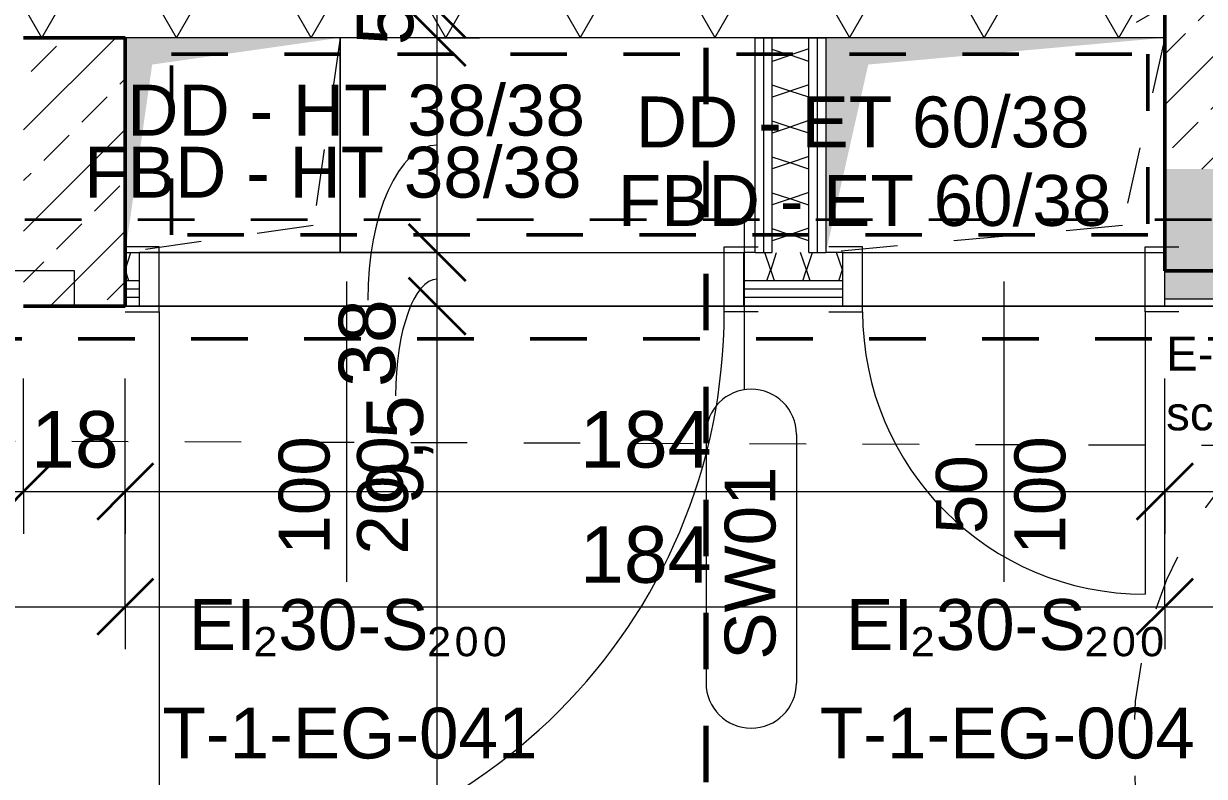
# Model space of a CAD drawing. Header units: metres. Extents: x -2.6 to 53.4, y 58.8 to 100.4.
# Drawn here: x 20.058 to 22.148, y 79.261 to 80.593 of the extents above; entities that cross this region are included whole.
import ezdxf

# ---------------------------------------------------------------- set-up
doc = ezdxf.new("R2010")
doc.units = ezdxf.units.M
for name, pattern in [('Achse', [0.009, 0.005, -0.002, 0, -0.002]), ('Strich Punkt Mittel', [0.015875, 0.00635, -0.004763, 0, -0.004763]), ('Verdeckt', [0.003, 0.002, -0.001])]:
    doc.linetypes.add(name, pattern=pattern)
for name, color, linetype, lineweight in [('A-DETL-GENF_', 92, 'Continuous', 13), ('A-DETL-MBND', 5, 'Continuous', 5), ('A_2D', 7, 'Continuous', 13), ('A_Bemassung-50_', 4, 'Continuous', 9), ('A_Bemassung_', 4, 'Continuous', 9), ('A_Beschriftung_', 7, 'Continuous', 9), ('A_Brandabschnitte', 30, 'Verdeckt', 50), ('A_Decken', 8, 'Continuous', 13), ('A_Durchbruch_', 7, 'Continuous', 5), ('A_Durchbruch_Projektion', 8, 'Verdeckt', 5), ('A_Fluchtweg', 240, 'Verdeckt', 18), ('A_Raeume_', 7, 'Continuous', 5), ('A_Raster_', 1, 'Continuous', 9), ('A_Tueren', 31, 'Continuous', 13), ('A_Waende', 7, 'Continuous', 13), ('G-ANNO-SYMB_', 111, 'Continuous', 9), ('Text', 130, 'Continuous', 9)]:
    doc.layers.add(name, color=color, linetype=linetype, lineweight=lineweight)
doc.styles.add('Arial_2', font='arial.ttf', dxfattribs={"height": 0.09})
doc.styles.add('Arial_5', font='arial.ttf', dxfattribs={"height": 0.1})
doc.styles.add('Arial_6', font='arial.ttf', dxfattribs={"height": 0.06})
doc.styles.add('Segoe UI Symbol', font='seguisym.ttf', dxfattribs={"height": 0.09})
doc.dimstyles.new('WGA-Bemaßung', dxfattribs={"dimscale": 0.3048, "dimtxt": 0.102026, "dimasz": 0.328084, "dimexe": 0.246063, "dimexo": 0.0625, "dimgap": 0.04101, "dimtad": 1, "dimdec": 1, "dimlfac": 100, "dimrnd": 0.5, "dimdsep": 46, "dimtxsty": 'Arial_5', "dimblk1": 'OBLIQUE', "dimblk2": 'OBLIQUE', "dimsah": 1, "dimcen": 0.09, "dimdle": 0.246063, "dimazin": 2, "dimtfac": 1, "dimtdec": 4, "dimtix": 1, "dimtmove": 0, "dimatfit": 3, "dimfxl": 0.656168, "dimfxlon": 1, "dimtvp": 1, "dimtolj": 1, "dimtzin": 0, "dimarcsym": 2})
doc.dimstyles.new('WGA-Bemaßung_1', dxfattribs={"dimscale": 0.3048, "dimtxt": 0.102026, "dimasz": 0.328084, "dimexe": 0.246063, "dimexo": 0.0625, "dimgap": 0.04101, "dimtad": 1, "dimdec": 1, "dimlfac": 100, "dimrnd": 0.5, "dimdsep": 46, "dimtxsty": 'Arial_5', "dimblk1": 'OBLIQUE', "dimblk2": 'OBLIQUE', "dimsah": 1, "dimcen": 0.09, "dimdle": 0.246063, "dimazin": 2, "dimtfac": 1, "dimtdec": 4, "dimtix": 1, "dimtmove": 2, "dimatfit": 3, "dimfxl": 0.656168, "dimfxlon": 1, "dimtvp": 1, "dimtolj": 1, "dimtzin": 0, "dimarcsym": 2})
doc.dimstyles.new('WGA-Bemaßung_2', dxfattribs={"dimscale": 0.3048, "dimtxt": 0.102026, "dimasz": 0.328084, "dimexe": 0.246063, "dimexo": 0.0625, "dimgap": 0.04101, "dimtad": 1, "dimdec": 1, "dimlfac": 100, "dimrnd": 0.5, "dimdsep": 46, "dimtxsty": 'Arial_5', "dimblk1": 'OBLIQUE', "dimblk2": 'OBLIQUE', "dimsah": 1, "dimcen": 0.09, "dimdle": 0.246063, "dimazin": 2, "dimtfac": 1, "dimtdec": 4, "dimtix": 1, "dimtmove": 1, "dimatfit": 3, "dimfxl": 0.656168, "dimfxlon": 1, "dimtvp": 1, "dimtolj": 1, "dimtzin": 0, "dimarcsym": 2})
doc.dimstyles.new('WGA-Bemaßung_3', dxfattribs={"dimscale": 0.3048, "dimtxt": 0.102026, "dimasz": 0.328084, "dimexe": 0.246063, "dimexo": 0.0625, "dimgap": 0.04101, "dimtad": 1, "dimdec": 1, "dimlfac": 100, "dimrnd": 0.5, "dimdsep": 46, "dimtxsty": 'Arial_5', "dimblk1": 'OBLIQUE', "dimblk2": 'OBLIQUE', "dimsah": 1, "dimcen": 0.09, "dimdle": 0.246063, "dimazin": 2, "dimtfac": 1, "dimtdec": 4, "dimtix": 1, "dimtmove": 0, "dimatfit": 3, "dimfxl": 0.656168, "dimfxlon": 1, "dimtvp": 1, "dimtolj": 1, "dimtzin": 0, "dimarcsym": 2})
pattern_1 = [(45, (0, 0), (-0.08980256, 0.08980256), []), (45, (0.0898, 0), (-0.08980256, 0.08980256), [0.0635, -0.03175])]

# ---------------------------------------------------------------- blocks, each defined once
blk = doc.blocks.new('Symbol_Schatten - Bodendurchbruch_Schatten-8453752-263_PP_00EG_BT1')
at = {"layer": 'A-DETL-MBND'}
for p, q in [((0.19, -0.19), (0.19, 0.19)), ((0.19, 0.19), (0.19, -0.19))]:
    blk.add_line(p, q, dxfattribs=at)
blk = doc.blocks.new('Symbol_Schatten - Bodendurchbruch_Schatten-V50-263_PP_00EG_BT1')
at = {"layer": 'A-DETL-GENF_'}
blk.add_hatch(color=256, dxfattribs=at).paths.add_polyline_path([(-0.19, -0.19), (-0.1425, 0.1425), (0.19, 0.19), (-0.19, 0.19), (-0.19, -0.1134)])
at = {"layer": 'A_2D'}
for p, q in [((0.19, 0.19), (0.19, -0.19)), ((0.19, -0.19), (-0.165, -0.19))]:
    blk.add_line(p, q, dxfattribs=at)
at = {"layer": 'A_Durchbruch_'}
for p, q in [((0.19, -0.19), (0.19, 0.19)), ((-0.165, -0.19), (0.19, -0.19))]:
    blk.add_line(p, q, dxfattribs=at)
blk = doc.blocks.new('Symbol_Schatten_Verdeckt_unten - Bodendurchbruch_Schatten_Verdeckt_unten-8453754-263_PP_00EG_BT1')
at = {"layer": 'A_Durchbruch_Projektion'}
for p, q in [((-0.19, -0.19), (-0.19, 0.19)), ((-0.19, 0.19), (0.165, 0.19)), ((-0.1425, 0.1425), (0.19, 0.19)), ((-0.19, -0.19), (-0.1425, 0.1425))]:
    blk.add_line(p, q, dxfattribs=at)
blk = doc.blocks.new('Symbol_Schatten - Bodendurchbruch_Schatten-10822683-263_PP_00EG_BT1')
at = {"layer": 'A-DETL-GENF_'}
blk.add_hatch(color=256, dxfattribs=at).paths.add_polyline_path([(-0.3, -0.19), (-0.225, 0.1425), (0.2998, 0.19), (-0.3, 0.19), (-0.3, 0.1425)])
blk = doc.blocks.new('Symbol_Schatten_Verdeckt_unten - Bodendurchbruch_Schatten_Verdeckt_unten-10822685-263_PP_00EG_BT1')
at = {"layer": 'A_Durchbruch_Projektion'}
for p, q in [((-0.225, 0.1425), (0.3, 0.19)), ((-0.3, -0.19), (-0.225, 0.1425))]:
    blk.add_line(p, q, dxfattribs=at)
blk = doc.blocks.new('UZ_D1 - SL_0500x1000_Schachttür-11169732-263_PP_00EG_BT1')
at = {"layer": 'A_Tueren', "lineweight": 5}
for p, q in [((-0.25, 0.0575), (-0.31, 0.0575)), ((-0.25, -0.0575), (-0.25, 0.0575)), ((0.25, 0.0575), (0.31, 0.0575)), ((0.25, -0.0575), (0.25, 0.0575)), ((-0.31, -0.0575), (-0.25, -0.0575)), ((0.31, -0.0575), (0.25, -0.0575)), ((0.25, -0.0575), (0.25, -0.5575))]:
    blk.add_line(p, q, dxfattribs=at)
blk.add_arc((0.25, -0.0575), 0.5, 180, 270, dxfattribs=at)
blk = doc.blocks.new('UZ_D1 - SL_1000x2000_Schachttür-8451892-263_PP_00EG_BT1')
at = {"layer": 'A_Tueren', "lineweight": 5}
for p, q in [((0.5, 0.0575), (0.5, 1.0575)), ((-0.56, 0.0575), (-0.5, 0.0575)), ((-0.5, 0.0575), (-0.5, -0.0575)), ((0.5, 0.0575), (0.5, -0.0575)), ((0.56, 0.0575), (0.5, 0.0575)), ((-0.5, -0.0575), (-0.56, -0.0575)), ((0.5, -0.0575), (0.56, -0.0575))]:
    blk.add_line(p, q, dxfattribs=at)
blk.add_arc((0.5, 0.0575), 1, 90, 180, dxfattribs=at)
blk = doc.blocks.new('DIMBLOCK173-263_PP_00EG_BT1')
at = {"layer": 'A_Bemassung-50_', "lineweight": 35, "transparency": 16777216}
for p, q in [((20.7897, 80.093), (20.7397, 80.143)), ((20.7897, 80.093), (20.8397, 80.043)), ((20.7897, 78.543), (20.7397, 78.593)), ((20.7897, 78.543), (20.8397, 78.493))]:
    blk.add_line(p, q, dxfattribs=at)
at = {"layer": 'A_Bemassung-50_', "transparency": 16777216}
for p, q in [((20.7897, 80.093), (20.5897, 80.093)), ((20.7897, 78.543), (20.7897, 80.093)), ((20.7897, 80.093), (20.8647, 80.093)), ((20.7897, 78.543), (20.5897, 78.543)), ((20.7897, 78.543), (20.8647, 78.543))]:
    blk.add_line(p, q, dxfattribs=at)
at = {"layer": 'A_Bemassung-50_', "color": 0, "transparency": 16777216, "insert": (20.6474, 79.0125), "char_height": 0.1, "width": 0.276883, "attachment_point": 1, "rotation": 90, "line_spacing_factor": 0.941778, "style": 'Arial_5'}
blk.add_mtext('155', dxfattribs=at)
blk = doc.blocks.new('_Oblique')
at = {"color": 0, "linetype": 'ByBlock', "lineweight": -2}
blk.add_line((-0.5, -0.5), (0.5, 0.5), dxfattribs=at)
blk = doc.blocks.new('DIMBLOCK174-263_PP_00EG_BT1')
at = {"layer": 'A_Bemassung-50_', "lineweight": 35, "transparency": 16777216}
for p, q in [((20.7897, 80.188), (20.7397, 80.238)), ((20.7897, 80.188), (20.8397, 80.138)), ((20.7897, 80.093), (20.7397, 80.143)), ((20.7897, 80.093), (20.8397, 80.043))]:
    blk.add_line(p, q, dxfattribs=at)
at = {"layer": 'A_Bemassung-50_', "transparency": 16777216}
for p, q in [((20.7897, 80.188), (20.5897, 80.188)), ((20.7897, 80.093), (20.7897, 80.188)), ((20.7897, 80.188), (20.8647, 80.188)), ((20.7897, 80.093), (20.5897, 80.093)), ((20.7897, 80.093), (20.8647, 80.093))]:
    blk.add_line(p, q, dxfattribs=at)
blk.add_ellipse((20.7897, 79.9342), major_axis=(0, 0.2063), ratio=0.357762, start_param=0, end_param=1.570796, dxfattribs=at)
at = {"layer": 'A_Bemassung-50_', "color": 0, "transparency": 16777216, "insert": (20.6645, 79.7411), "char_height": 0.1, "width": 0.231677, "attachment_point": 1, "rotation": 90, "line_spacing_factor": 0.941778, "style": 'Arial_5'}
blk.add_mtext('9,5', dxfattribs=at)
blk = doc.blocks.new('DIMBLOCK175-263_PP_00EG_BT1')
at = {"layer": 'A_Bemassung-50_', "lineweight": 35, "transparency": 16777216}
for p, q in [((20.7897, 80.568), (20.7397, 80.618)), ((20.7897, 80.568), (20.8397, 80.518)), ((20.7897, 80.188), (20.7397, 80.238)), ((20.7897, 80.188), (20.8397, 80.138))]:
    blk.add_line(p, q, dxfattribs=at)
at = {"layer": 'A_Bemassung-50_', "transparency": 16777216}
for p, q in [((20.7897, 80.568), (20.5897, 80.568)), ((20.7897, 80.188), (20.7897, 80.568)), ((20.7897, 80.568), (20.8647, 80.568)), ((20.7897, 80.188), (20.5897, 80.188)), ((20.7897, 80.188), (20.8647, 80.188))]:
    blk.add_line(p, q, dxfattribs=at)
blk.add_ellipse((20.7897, 80.1037), major_axis=(0, 0.2743), ratio=0.448135, start_param=0, end_param=1.570796, dxfattribs=at)
at = {"layer": 'A_Bemassung-50_', "color": 0, "transparency": 16777216, "insert": (20.6154, 79.9498), "char_height": 0.1, "width": 0.184588, "attachment_point": 1, "rotation": 90, "line_spacing_factor": 0.941778, "style": 'Arial_5'}
blk.add_mtext('38', dxfattribs=at)
blk = doc.blocks.new('DIMBLOCK176-263_PP_00EG_BT1')
at = {"layer": 'A_Bemassung-50_', "lineweight": 35, "transparency": 16777216}
for p, q in [((20.7897, 80.618), (20.7397, 80.668)), ((20.7897, 80.568), (20.7397, 80.618)), ((20.7897, 80.618), (20.8397, 80.568)), ((20.7897, 80.568), (20.8397, 80.518))]:
    blk.add_line(p, q, dxfattribs=at)
at = {"layer": 'A_Bemassung-50_', "transparency": 16777216}
for p, q in [((20.7897, 80.618), (20.5897, 80.618)), ((20.7897, 80.568), (20.7897, 80.618)), ((20.7897, 80.618), (20.8647, 80.618)), ((20.7897, 80.568), (20.5897, 80.568)), ((20.7897, 80.568), (20.8647, 80.568))]:
    blk.add_line(p, q, dxfattribs=at)
at = {"layer": 'A_Bemassung-50_', "color": 0, "transparency": 16777216, "insert": (20.6474, 80.5545), "char_height": 0.1, "width": 0.092294, "attachment_point": 1, "rotation": 90, "line_spacing_factor": 0.941778, "style": 'Arial_5'}
blk.add_mtext('5', dxfattribs=at)
blk = doc.blocks.new('DIMBLOCK177-263_PP_00EG_BT1')
at = {"layer": 'A_Bemassung-50_', "lineweight": 35, "transparency": 16777216}
for p, q in [((20.7897, 80.738), (20.7397, 80.788)), ((20.7897, 80.738), (20.8397, 80.688)), ((20.7897, 80.618), (20.7397, 80.668)), ((20.7897, 80.618), (20.8397, 80.568))]:
    blk.add_line(p, q, dxfattribs=at)
at = {"layer": 'A_Bemassung-50_', "transparency": 16777216}
for p, q in [((20.7897, 80.738), (20.5897, 80.738)), ((20.7897, 80.618), (20.7897, 80.738)), ((20.7897, 80.738), (20.8647, 80.738)), ((20.7897, 80.618), (20.5897, 80.618)), ((20.7897, 80.618), (20.8647, 80.618))]:
    blk.add_line(p, q, dxfattribs=at)
at = {"layer": 'A_Bemassung-50_', "color": 0, "transparency": 16777216, "insert": (20.6474, 80.6011), "char_height": 0.1, "width": 0.184588, "attachment_point": 1, "rotation": 90, "line_spacing_factor": 0.941778, "style": 'Arial_5'}
blk.add_mtext('12', dxfattribs=at)
blk = doc.blocks.new('BS_Tuer_PP - unten-10002439-263_PP_00EG_BT1')
at = {"layer": 'A_Beschriftung_'}
blk.add_line((0, 0.000124), (0, -0.010513), dxfattribs=at)
blk = doc.blocks.new('BS_Wand_Lollipop - links_unten-2026911-263_PP_00EG_BT1')
at = {"layer": 'A_Beschriftung_'}
for p, q in [((-0.00467, 0.001367), (-0.01347, 0.001367)), ((-0.003087, 0), (0.003, 0)), ((-0.00467, -0.001833), (-0.01347, -0.001833))]:
    blk.add_line(p, q, dxfattribs=at)
for centre, start, end in [((-0.01347, -0.000233), 90, 270), ((-0.00467, -0.000233), 270, 90)]:
    blk.add_arc(centre, 0.0016, start, end, dxfattribs=at)
blk = doc.blocks.new('DIMBLOCK547-263_PP_00EG_BT1')
at = {"layer": 'A_Bemassung-50_', "transparency": 16777216}
for p, q in [((18.8577, 79.7648), (18.8577, 79.9648)), ((20.0577, 79.7648), (20.0577, 79.9648)), ((18.8577, 79.7648), (20.0577, 79.7648)), ((18.8577, 79.7648), (18.8577, 79.6898)), ((20.0577, 79.7648), (20.0577, 79.6898))]:
    blk.add_line(p, q, dxfattribs=at)
at = {"layer": 'A_Bemassung-50_', "lineweight": 35, "transparency": 16777216}
for p, q in [((18.8577, 79.7648), (18.9077, 79.8148)), ((20.0577, 79.7648), (20.1077, 79.8148)), ((18.8577, 79.7648), (18.8077, 79.7148)), ((20.0577, 79.7648), (20.0077, 79.7148))]:
    blk.add_line(p, q, dxfattribs=at)
at = {"layer": 'A_Bemassung-50_', "color": 0, "transparency": 16777216, "insert": (19.3423, 79.9072), "char_height": 0.1, "width": 0.276883, "attachment_point": 1, "line_spacing_factor": 0.941778, "style": 'Arial_5'}
blk.add_mtext('120', dxfattribs=at)
blk = doc.blocks.new('DIMBLOCK548-263_PP_00EG_BT1')
at = {"layer": 'A_Bemassung-50_', "transparency": 16777216}
for p, q in [((20.0577, 79.7648), (20.0577, 79.9648)), ((20.2377, 79.7648), (20.2377, 79.9648)), ((20.0577, 79.7648), (20.2377, 79.7648)), ((20.0577, 79.7648), (20.0577, 79.6898)), ((20.2377, 79.7648), (20.2377, 79.6898))]:
    blk.add_line(p, q, dxfattribs=at)
at = {"layer": 'A_Bemassung-50_', "lineweight": 35, "transparency": 16777216}
for p, q in [((20.0577, 79.7648), (20.1077, 79.8148)), ((20.2377, 79.7648), (20.2877, 79.8148)), ((20.0577, 79.7648), (20.0077, 79.7148)), ((20.2377, 79.7648), (20.1877, 79.7148))]:
    blk.add_line(p, q, dxfattribs=at)
at = {"layer": 'A_Bemassung-50_', "color": 0, "transparency": 16777216, "insert": (20.0708, 79.9072), "char_height": 0.1, "width": 0.184588, "attachment_point": 1, "line_spacing_factor": 0.941778, "style": 'Arial_5'}
blk.add_mtext('18', dxfattribs=at)
blk = doc.blocks.new('DIMBLOCK549-263_PP_00EG_BT1')
at = {"layer": 'A_Bemassung-50_', "transparency": 16777216}
for p, q in [((20.2377, 79.7648), (20.2377, 79.9648)), ((22.0777, 79.7648), (22.0777, 79.9648)), ((20.2377, 79.7648), (22.0777, 79.7648)), ((20.2377, 79.7648), (20.2377, 79.6898)), ((22.0777, 79.7648), (22.0777, 79.6898))]:
    blk.add_line(p, q, dxfattribs=at)
at = {"layer": 'A_Bemassung-50_', "lineweight": 35, "transparency": 16777216}
for p, q in [((20.2377, 79.7648), (20.2877, 79.8148)), ((22.0777, 79.7648), (22.1277, 79.8148)), ((20.2377, 79.7648), (20.1877, 79.7148)), ((22.0777, 79.7648), (22.0277, 79.7148))]:
    blk.add_line(p, q, dxfattribs=at)
at = {"layer": 'A_Bemassung-50_', "color": 0, "transparency": 16777216, "insert": (21.0423, 79.9072), "char_height": 0.1, "width": 0.276883, "attachment_point": 1, "line_spacing_factor": 0.941778, "style": 'Arial_5'}
blk.add_mtext('184', dxfattribs=at)
blk = doc.blocks.new('DIMBLOCK550-263_PP_00EG_BT1')
at = {"layer": 'A_Bemassung-50_', "transparency": 16777216}
for p, q in [((22.0777, 79.7648), (22.0777, 79.9648)), ((25.8727, 79.7648), (25.8727, 79.9648)), ((22.0777, 79.7648), (25.8727, 79.7648)), ((22.0777, 79.7648), (22.0777, 79.6898)), ((25.8727, 79.7648), (25.8727, 79.6898))]:
    blk.add_line(p, q, dxfattribs=at)
at = {"layer": 'A_Bemassung-50_', "lineweight": 35, "transparency": 16777216}
for p, q in [((22.0777, 79.7648), (22.1277, 79.8148)), ((25.8727, 79.7648), (25.9227, 79.8148)), ((22.0777, 79.7648), (22.0277, 79.7148)), ((25.8727, 79.7648), (25.8227, 79.7148))]:
    blk.add_line(p, q, dxfattribs=at)
at = {"layer": 'A_Bemassung-50_', "color": 0, "transparency": 16777216, "insert": (23.8017, 79.9072), "char_height": 0.1, "width": 0.416266, "attachment_point": 1, "line_spacing_factor": 0.941778, "style": 'Arial_5'}
blk.add_mtext('379,5', dxfattribs=at)
blk = doc.blocks.new('DIMBLOCK580-263_PP_00EG_BT1')
at = {"layer": 'A_Bemassung-50_', "transparency": 16777216}
for p, q in [((16.3989, 79.5609), (16.3989, 79.7609)), ((20.2377, 79.5609), (20.2377, 79.7609)), ((16.3989, 79.5609), (20.2377, 79.5609)), ((16.3989, 79.5609), (16.3989, 79.4859)), ((20.2377, 79.5609), (20.2377, 79.4859))]:
    blk.add_line(p, q, dxfattribs=at)
at = {"layer": 'A_Bemassung-50_', "lineweight": 35, "transparency": 16777216}
for p, q in [((16.3989, 79.5609), (16.4489, 79.6109)), ((20.2377, 79.5609), (20.2877, 79.6109)), ((16.3989, 79.5609), (16.3489, 79.5109)), ((20.2377, 79.5609), (20.1877, 79.5109))]:
    blk.add_line(p, q, dxfattribs=at)
at = {"layer": 'A_Bemassung-50_', "color": 0, "transparency": 16777216, "insert": (18.2029, 79.7033), "char_height": 0.1, "width": 0.276883, "attachment_point": 1, "line_spacing_factor": 0.941778, "style": 'Arial_5'}
blk.add_mtext('384', dxfattribs=at)
blk = doc.blocks.new('DIMBLOCK581-263_PP_00EG_BT1')
at = {"layer": 'A_Bemassung-50_', "transparency": 16777216}
for p, q in [((20.2377, 79.5609), (20.2377, 79.7609)), ((22.0777, 79.5609), (22.0777, 79.7609)), ((20.2377, 79.5609), (22.0777, 79.5609)), ((20.2377, 79.5609), (20.2377, 79.4859)), ((22.0777, 79.5609), (22.0777, 79.4859))]:
    blk.add_line(p, q, dxfattribs=at)
at = {"layer": 'A_Bemassung-50_', "lineweight": 35, "transparency": 16777216}
for p, q in [((20.2377, 79.5609), (20.2877, 79.6109)), ((22.0777, 79.5609), (22.1277, 79.6109)), ((20.2377, 79.5609), (20.1877, 79.5109)), ((22.0777, 79.5609), (22.0277, 79.5109))]:
    blk.add_line(p, q, dxfattribs=at)
at = {"layer": 'A_Bemassung-50_', "color": 0, "transparency": 16777216, "insert": (21.0423, 79.7033), "char_height": 0.1, "width": 0.276883, "attachment_point": 1, "line_spacing_factor": 0.941778, "style": 'Arial_5'}
blk.add_mtext('184', dxfattribs=at)
blk = doc.blocks.new('DIMBLOCK582-263_PP_00EG_BT1')
at = {"layer": 'A_Bemassung-50_', "transparency": 16777216}
for p, q in [((22.0777, 79.5609), (22.0777, 79.7609)), ((27.8177, 79.5609), (27.8177, 79.7609)), ((22.0777, 79.5609), (27.8177, 79.5609)), ((22.0777, 79.5609), (22.0777, 79.4859)), ((27.8177, 79.5609), (27.8177, 79.4859))]:
    blk.add_line(p, q, dxfattribs=at)
at = {"layer": 'A_Bemassung-50_', "lineweight": 35, "transparency": 16777216}
for p, q in [((22.0777, 79.5609), (22.1277, 79.6109)), ((27.8177, 79.5609), (27.8677, 79.6109)), ((22.0777, 79.5609), (22.0277, 79.5109)), ((27.8177, 79.5609), (27.7677, 79.5109))]:
    blk.add_line(p, q, dxfattribs=at)
at = {"layer": 'A_Bemassung-50_', "color": 0, "transparency": 16777216, "insert": (24.8323, 79.7033), "char_height": 0.1, "width": 0.276883, "attachment_point": 1, "line_spacing_factor": 0.941778, "style": 'Arial_5'}
blk.add_mtext('574', dxfattribs=at)

msp = doc.modelspace()

# ---------------------------------------------------------------- hatches: boundary and pattern name
at = {"layer": 'A_Waende', "lineweight": 5}
h = msp.add_hatch(dxfattribs=at)
h.set_pattern_fill('FP_4', color=250, style=0, pattern_type=2)
h.set_pattern_definition(pattern_1)
h.paths.add_polyline_path([(22.2577, 80.3355), (22.2577, 87.658), (22.0777, 87.658), (22.0777, 80.3355)])
h = msp.add_hatch(dxfattribs=at)
h.set_pattern_fill('FP_185', color=250, angle=-90, style=0, pattern_type=2)
h.set_pattern_definition([(90, (22.078, 81.578), (-0.20637, -4e-13), []), (150, (22.078, 81.578), (-0.103185, -0.17872), []), (210, (22.078, 81.578), (0.103185, -0.17872), [])])
h.paths.add_polyline_path([(22.0774, 80.568), (22.0777, 80.568), (22.0777, 82.588), (22.0277, 82.588), (22.0277, 80.568)])
h = msp.add_hatch(dxfattribs=at)
h.set_pattern_fill('FP_186', color=250, angle=90, style=0, pattern_type=2)
h.set_pattern_definition([(1e-10, (21.043, 80.568), (-4e-13, 0.20637), []), (60, (21.043, 80.568), (-0.17872, 0.103185), []), (120, (21.043, 80.568), (-0.17873, -0.10319), [])])
h.paths.add_polyline_path([(21.4627, 80.568), (22.0277, 80.568), (22.0277, 80.618), (20.0577, 80.618), (20.0577, 80.568), (21.4477, 80.568)])
h = msp.add_hatch(dxfattribs=at)
h.set_pattern_fill('FP_4', color=250, style=0, pattern_type=2)
h.set_pattern_definition(pattern_1)
h.paths.add_polyline_path([(20.2304, 80.093), (20.2377, 80.093), (20.2377, 80.568), (20.0577, 80.568), (20.0577, 80.093)])
h = msp.add_hatch(dxfattribs=at)
h.set_pattern_fill('FP_119', color=250, angle=-45, style=0, pattern_type=2)
h.set_pattern_definition([(135, (21.47766, 80.37824), (-0.254, 0.127003), [0.02245, -0.15715]), (135, (21.36665, 80.42562), (-0.254, 0.127003), [0.02245, -0.15715]), (135, (21.47766, 80.44188), (-0.254, 0.127003), [0.02245, -0.15715]), (135, (21.36665, 80.48926), (-0.254, 0.127003), [0.02245, -0.15715]), (161.565, (21.462105, 80.3938), (-0.507998, 0.127001), [0.0502, -0.35141]), (161.565, (21.41402, 80.409355), (-0.507998, 0.127001), [0.0502, -0.35141]), (161.565, (21.462105, 80.457438), (-0.5079977, 0.1270007), [0.0502, -0.35141]), (161.565, (21.41402, 80.472994), (-0.5079977, 0.1270007), [0.0502, -0.35141]), (225, (21.36594, 80.3938), (0.254, 0.127003), [0.02245, -0.15715]), (225, (21.47766, 80.44188), (0.254, 0.127003), [0.02245, -0.15715]), (225, (21.36594, 80.45744), (0.254, 0.127003), [0.02245, -0.15715]), (225, (21.47766, 80.50552), (0.254, 0.127003), [0.02245, -0.15715]), (198.435, (21.41402, 80.409355), (0.507998, 0.127001), [0.0502, -0.35141]), (198.435, (21.461398, 80.42562), (0.5079977, 0.127001), [0.0502, -0.35141]), (198.435, (21.41402, 80.472994), (0.5079977, 0.1270007), [0.0502, -0.35141]), (198.435, (21.461398, 80.489258), (0.5079977, 0.1270007), [0.0502, -0.35141])])
h.paths.add_polyline_path([(21.4477, 80.188), (21.4477, 80.568), (21.3827, 80.568), (21.3827, 80.188)])
h = msp.add_hatch(dxfattribs=at)
h.set_pattern_fill('FP_4', color=250, style=0, pattern_type=2)
h.set_pattern_definition(pattern_1)
h.paths.add_polyline_path([(29.0633, 80.1555), (37.4477, 80.1555), (37.4477, 80.3355), (26.8927, 80.3355), (26.8927, 80.1555), (29.0483, 80.1555)])
h.paths.add_polyline_path([(25.8727, 80.1555), (25.8727, 80.3355), (22.0777, 80.3355), (22.0777, 80.1555), (25.8665, 80.1555)])
h.paths.add_polyline_path([(38.6827, 80.1555), (42.3027, 80.1555), (42.3027, 80.3355), (38.4677, 80.3355), (38.4677, 80.1555), (38.6302, 80.1555)])
h = msp.add_hatch(dxfattribs=at)
h.set_pattern_fill('FP_15', color=250, angle=135, style=0, pattern_type=2)
h.set_pattern_definition([(45, (21.15734, 80.09328), (0.1270034, 0.254), [0.02245, -0.15715]), (45, (21.205425, 80.20359), (0.1270034, 0.254), [0.02245, -0.15715]), (45, (21.22098, 80.09328), (0.1270034, 0.254), [0.02245, -0.15715]), (45, (21.26836, 80.20429), (0.1270034, 0.254), [0.02245, -0.15715]), (71.565, (21.1729, 80.108834), (0.1270007, 0.5079977), [0.0502, -0.35141]), (71.565, (21.18916, 80.15621), (0.1270007, 0.5079977), [0.0502, -0.35141]), (71.565, (21.236538, 80.108834), (0.1270007, 0.5079977), [0.0502, -0.35141]), (71.565, (21.2528, 80.15621), (0.1270007, 0.5079977), [0.0502, -0.35141]), (135, (21.173605, 80.20429), (0.1270034, -0.254), [0.02245, -0.15715]), (135, (21.22098, 80.09328), (0.1270034, -0.254), [0.02245, -0.15715]), (135, (21.237245, 80.20429), (0.1270034, -0.254), [0.02245, -0.15715]), (135, (21.28462, 80.09328), (0.1270034, -0.254), [0.02245, -0.15715]), (108.435, (21.18916, 80.15621), (0.1270007, -0.5079977), [0.0502, -0.35141]), (108.435, (21.205425, 80.108834), (0.1270007, -0.5079977), [0.0502, -0.35141]), (108.435, (21.2528, 80.15621), (0.1270007, -0.5079977), [0.0502, -0.35141]), (108.435, (21.269065, 80.108834), (0.1270007, -0.5079977), [0.0502, -0.35141])])
h.paths.add_polyline_path([(21.5077, 80.138), (21.5077, 80.188), (21.3327, 80.188), (21.3327, 80.138), (21.4983, 80.138)])
h.paths.add_polyline_path([(20.2377, 80.138), (20.2627, 80.138), (20.2627, 80.188), (20.2377, 80.188), (20.2377, 80.1555)])
h = msp.add_hatch(dxfattribs=at)
h.set_pattern_fill('FP_110', color=250, angle=135, style=0, pattern_type=2)
h.set_pattern_definition([(45, (32.19033, 80.09257), (0.12700345, 0.2539998), [0.02245, -0.15715]), (45, (32.237705, 80.20359), (0.12700345, 0.2539998), [0.02245, -0.15715]), (45, (32.25326, 80.09328), (0.12700345, 0.2539998), [0.02245, -0.15715]), (45, (32.301345, 80.20359), (0.12700345, 0.2539998), [0.02245, -0.15715]), (71.565, (32.206593, 80.108834), (0.12700069, 0.50799766), [0.0502, -0.35141]), (71.565, (32.22215, 80.156918), (0.12700069, 0.50799766), [0.0502, -0.35141]), (71.565, (32.269525, 80.10954), (0.12700069, 0.50799766), [0.0502, -0.35141]), (71.565, (32.28508, 80.15621), (0.12700069, 0.50799766), [0.0502, -0.35141]), (135, (32.205885, 80.20429), (0.12700345, -0.2539998), [0.02245, -0.15715]), (135, (32.25326, 80.09328), (0.12700345, -0.2539998), [0.02245, -0.15715]), (135, (32.269525, 80.20429), (0.12700345, -0.2539998), [0.02245, -0.15715]), (135, (32.3169, 80.09328), (0.12700345, -0.2539998), [0.02245, -0.15715]), (108.435, (32.22215, 80.156918), (0.12700069, -0.50799766), [0.0502, -0.35141]), (108.435, (32.237705, 80.108834), (0.12700069, -0.50799766), [0.0502, -0.35141]), (108.435, (32.28508, 80.15621), (0.12700069, -0.50799766), [0.0502, -0.35141]), (108.435, (32.301345, 80.108834), (0.12700069, -0.50799766), [0.0502, -0.35141])])
h.paths.add_polyline_path([(41.5637, 80.1055), (42.3027, 80.1055), (42.3027, 80.1555), (38.4677, 80.1555), (38.4677, 80.1055), (41.5052, 80.1055)])
h.paths.add_polyline_path([(27.7426, 80.1055), (37.4477, 80.1055), (37.4477, 80.1555), (26.8927, 80.1555), (26.8927, 80.1055), (27.6299, 80.1055)])
h.paths.add_polyline_path([(22.8517, 80.1055), (25.8727, 80.1055), (25.8727, 80.1555), (22.0777, 80.1555), (22.0777, 80.1055), (22.4183, 80.1055)])

# ---------------------------------------------------------------- linework, layer by layer
at = {"layer": 'A_2D', "linetype": 'Verdeckt', "lineweight": 5}
msp.add_circle((22.7721, 79.3172), 0.75, dxfattribs=at)
at = {"layer": 'A_Brandabschnitte'}
for p, q in [((20.3194, 80.5389), (22.0477, 80.5389)), ((20.3194, 80.2189), (20.3194, 80.5389)), ((22.0477, 80.5389), (22.0477, 80.2189)), ((22.0477, 80.2189), (20.3194, 80.2189)), ((42.2544, 80.0349), (15.6144, 80.0349))]:
    msp.add_line(p, q, dxfattribs=at)
at = {"layer": 'A_Decken'}
msp.add_line((20.6177, 80.568), (20.6177, 80.188), dxfattribs=at)
at = {"layer": 'A_Fluchtweg'}
msp.add_line((37.4427, 79.7932), (19.495, 79.8555), dxfattribs=at)
at = {"layer": 'A_Raeume_', "flags": 128}
msp.add_lwpolyline([(42.3027, 78.543), (42.3027, 80.093), (22.0777, 80.093), (22.0147, 80.093), (21.4152, 80.093), (20.1477, 80.093), (20.1477, 80.1555), (18.3293, 80.1555), (18.3277, 80.1555), (18.3277, 80.093), (15.5752, 80.093), (15.5752, 78.543)], close=True, dxfattribs=at)
at = {"layer": 'A_Raster_', "linetype": 'Strich Punkt Mittel', "lineweight": 35}
msp.add_line((48.1601, 80.2455), (3.8215, 80.2455), dxfattribs=at)
at = {"layer": 'A_Waende', "color": 50, "lineweight": 50}
for p, q in [((22.0777, 80.1555), (22.0777, 87.458)), ((20.0577, 80.568), (20.2377, 80.568)), ((20.2377, 80.093), (20.2377, 80.568)), ((22.0777, 80.1555), (25.8727, 80.1555)), ((20.0577, 80.093), (20.2377, 80.093))]:
    msp.add_line(p, q, dxfattribs=at)
at = {"layer": 'A_Waende', "color": 250, "lineweight": 5}
for p, q in [((21.3527, 80.568), (20.2377, 80.568)), ((22.0777, 80.568), (21.4777, 80.568)), ((20.2377, 80.188), (20.2627, 80.188)), ((20.2627, 80.138), (20.2627, 80.188)), ((21.3527, 80.188), (21.3327, 80.188)), ((21.3327, 80.138), (21.3327, 80.188)), ((21.5077, 80.188), (21.4777, 80.188)), ((21.5077, 80.138), (21.5077, 80.188)), ((22.0777, 80.1055), (22.0777, 80.1555))]:
    msp.add_line(p, q, dxfattribs=at)
at = {"layer": 'A_Waende'}
for p, q in [((21.3527, 80.188), (21.3527, 80.568)), ((21.3527, 80.568), (21.3827, 80.568)), ((21.3827, 80.188), (21.3827, 80.568)), ((21.4477, 80.568), (21.4777, 80.568)), ((21.4477, 80.188), (21.4477, 80.568)), ((21.4777, 80.568), (21.4777, 80.188)), ((20.2627, 80.188), (21.3327, 80.188)), ((21.3527, 80.188), (21.3827, 80.188)), ((21.4477, 80.188), (21.4777, 80.188)), ((21.5077, 80.188), (22.0777, 80.188)), ((20.2627, 80.138), (20.2377, 80.138)), ((20.2627, 80.093), (20.2627, 80.138)), ((21.3327, 80.093), (21.3327, 80.138)), ((21.5077, 80.138), (21.3327, 80.138)), ((21.5077, 80.093), (21.5077, 80.138)), ((20.2377, 80.093), (25.8727, 80.093)), ((22.0777, 80.093), (22.0777, 80.1055)), ((25.8727, 80.1055), (22.0777, 80.1055))]:
    msp.add_line(p, q, dxfattribs=at)
at = {"layer": 'A_Waende', "lineweight": 18}
for p, q in [((21.3677, 80.188), (21.3677, 80.568)), ((21.3827, 80.568), (21.4477, 80.568)), ((21.4627, 80.188), (21.4627, 80.568)), ((20.2627, 80.123), (20.2377, 80.123)), ((21.5077, 80.123), (21.3327, 80.123)), ((20.2627, 80.108), (20.2377, 80.108)), ((21.5077, 80.108), (21.3327, 80.108))]:
    msp.add_line(p, q, dxfattribs=at)
at = {"layer": 'G-ANNO-SYMB_', "linetype": 'Achse', "lineweight": 70}
msp.add_line((21.2652, 91.5502), (21.2652, 68.0062), dxfattribs=at)

# ---------------------------------------------------------------- block references
at = {"layer": 'A-DETL-MBND'}
msp.add_blockref('Symbol_Schatten - Bodendurchbruch_Schatten-8453752-263_PP_00EG_BT1', (20.4277, 80.378), dxfattribs=at)
at = {"layer": 'A_2D'}
for name, p in [('Symbol_Schatten - Bodendurchbruch_Schatten-V50-263_PP_00EG_BT1', (20.4277, 80.378)), ('Symbol_Schatten - Bodendurchbruch_Schatten-10822683-263_PP_00EG_BT1', (21.7777, 80.378))]:
    msp.add_blockref(name, p, dxfattribs=at)
at = {"layer": 'A_2D', "rotation": 180}
for name, p in [('Symbol_Schatten_Verdeckt_unten - Bodendurchbruch_Schatten_Verdeckt_unten-8453754-263_PP_00EG_BT1', (20.4277, 80.378)), ('Symbol_Schatten_Verdeckt_unten - Bodendurchbruch_Schatten_Verdeckt_unten-10822685-263_PP_00EG_BT1', (21.7777, 80.378))]:
    msp.add_blockref(name, p, dxfattribs=at)
at = {"layer": 'A_Beschriftung_', "xscale": 49.99999999999998, "yscale": 49.99999999999998, "zscale": 49.99999999999998, "rotation": 89.99999999999991}
msp.add_blockref('BS_Wand_Lollipop - links_unten-2026911-263_PP_00EG_BT1', (21.3339, 80.0994), dxfattribs=at)
at = {"layer": 'A_Beschriftung_', "xscale": 49.99999999999998, "yscale": 49.99999999999998, "zscale": 49.99999999999998}
for p in [(20.6293, 80.1305), (21.7927, 80.1305)]:
    msp.add_blockref('BS_Tuer_PP - unten-10002439-263_PP_00EG_BT1', p, dxfattribs=at)
at = {"layer": 'A_Tueren', "rotation": 180}
msp.add_blockref('UZ_D1 - SL_1000x2000_Schachttür-8451892-263_PP_00EG_BT1', (20.7977, 80.1405), dxfattribs=at)
at = {"layer": 'A_Tueren'}
msp.add_blockref('UZ_D1 - SL_0500x1000_Schachttür-11169732-263_PP_00EG_BT1', (21.7927, 80.1405), dxfattribs=at)

# ---------------------------------------------------------------- texts
at = {"layer": 'A_Beschriftung_', "char_height": 0.09, "attachment_point": 1}
for s, insert, width, style in [('DD - HT 38/38', (20.241, 80.4848), 0.962025, 'Arial_2'), ('DD - ET 60/38', (21.1411, 80.464), 0.954008, 'Arial_2'), ('FBD - HT 38/38', (20.165, 80.375), 1.046202, 'Arial_2'), ('FBD - ET 60/38', (21.1096, 80.325), 1.038185, 'Arial_2'), ('EI', (20.3499, 79.5744), 0.136287, 'Arial_2'), ('30-S', (20.5086, 79.5744), 0.316667, 'Arial_2'), ('EI', (21.5133, 79.5744), 0.136287, 'Arial_2'), ('30-S', (21.672, 79.5744), 0.316667, 'Arial_2'), ('₂', (20.4623, 79.5744), 0.056118, 'Segoe UI Symbol'), ('₂₀₀', (20.7699, 79.5744), 0.168354, 'Segoe UI Symbol'), ('₂', (21.6257, 79.5744), 0.056118, 'Segoe UI Symbol'), ('₂₀₀', (21.9333, 79.5744), 0.168354, 'Segoe UI Symbol'), ('T-1-EG-041', (20.3036, 79.3823), 0.789662, 'Arial_2'), ('T-1-EG-004', (21.467, 79.3823), 0.789662, 'Arial_2')]:
    msp.add_mtext(s, dxfattribs=dict(at, insert=insert, width=width, style=style))
at = {"layer": 'A_Beschriftung_', "char_height": 0.09, "attachment_point": 1, "rotation": 90, "style": 'Arial_2'}
for s, insert, width in [('100', (20.5091, 79.653), 0.252532), ('200', (20.648, 79.653), 0.252532), ('100', (21.8114, 79.653), 0.252532), ('50', (21.6725, 79.6894), 0.168354), ('SW01', (21.2985, 79.467), 0.420886)]:
    msp.add_mtext(s, dxfattribs=dict(at, insert=insert, width=width))
at = {"layer": 'Text', "color": 7, "char_height": 0.06, "attachment_point": 1, "style": 'Arial_6'}
for s, insert, width in [('E-Technik-', (22.08, 80.0389), 0.525105), ('schacht', (22.08, 79.9331), 0.380802)]:
    msp.add_mtext(s, dxfattribs=dict(at, insert=insert, width=width))

# ---------------------------------------------------------------- dimensions: what is measured, and where the dimension line sits
at = {"layer": 'A_Bemassung_'}
for base, p1, p2, override, picture, middle in [((20.7897, 80.738), (20.5897, 80.618), (20.5897, 80.738), {"dimpost": '<>', "dimfxl": 0.12}, 'DIMBLOCK177-263_PP_00EG_BT1', (20.727, 80.678)), ((20.7897, 80.618), (20.5897, 80.568), (20.5897, 80.618), {"dimpost": '<>', "dimfxl": 0.05}, 'DIMBLOCK176-263_PP_00EG_BT1', (20.7263, 80.593))]:
    dim = msp.add_linear_dim(base=base, p1=p1, p2=p2, angle=90, dimstyle='WGA-Bemaßung', override=override, dxfattribs=at)
    dim.commit()
    dim.dimension.update_dxf_attribs({"geometry": picture, "text_midpoint": middle})
for base, p1, p2, dimstyle, override, picture, middle in [((20.7897, 80.568), (20.5897, 80.188), (20.5897, 80.568), 'WGA-Bemaßung_2', {"dimpost": '<>', "dimfxl": 0.38}, 'DIMBLOCK175-263_PP_00EG_BT1', (20.6821, 80.0421)), ((20.7897, 80.188), (20.5897, 80.093), (20.5897, 80.188), 'WGA-Bemaßung_2', {"dimpost": '<>', "dimfxl": 0.095}, 'DIMBLOCK174-263_PP_00EG_BT1', (20.7312, 79.857)), ((20.7897, 80.093), (20.5897, 78.543), (20.5897, 80.093), 'WGA-Bemaßung_1', {"dimpost": '<>', "dimfxl": 1.55}, 'DIMBLOCK173-263_PP_00EG_BT1', (20.714, 79.1509))]:
    dim = msp.add_linear_dim(base=base, p1=p1, p2=p2, angle=90, dimstyle=dimstyle, override=override, dxfattribs=at)
    dim.commit()
    dim.dimension.update_dxf_attribs({"geometry": picture, "text_midpoint": middle, "dimtype": 160, "text_rotation": 90})
for base, p1, p2, override, picture, middle in [((20.0577, 79.7648), (18.8577, 79.9648), (20.0577, 79.9648), {"dimpost": '<>', "dimfxl": 1.2}, 'DIMBLOCK547-263_PP_00EG_BT1', (19.4577, 79.8284)), ((20.2377, 79.7648), (20.0577, 79.9648), (20.2377, 79.9648), {"dimpost": '<>', "dimfxl": 0.18}, 'DIMBLOCK548-263_PP_00EG_BT1', (20.1477, 79.8284)), ((22.0777, 79.7648), (20.2377, 79.9648), (22.0777, 79.9648), {"dimpost": '<>', "dimfxl": 1.84}, 'DIMBLOCK549-263_PP_00EG_BT1', (21.1577, 79.8284)), ((25.8727, 79.7648), (22.0777, 79.9648), (25.8727, 79.9648), {"dimpost": '<>', "dimfxl": 3.795}, 'DIMBLOCK550-263_PP_00EG_BT1', (23.9752, 79.8284)), ((20.2377, 79.5609), (16.3989, 79.7609), (20.2377, 79.7609), {"dimpost": '<>', "dimfxl": 3.83875}, 'DIMBLOCK580-263_PP_00EG_BT1', (18.3183, 79.6245)), ((22.0777, 79.5609), (20.2377, 79.7609), (22.0777, 79.7609), {"dimpost": '<>', "dimfxl": 1.84}, 'DIMBLOCK581-263_PP_00EG_BT1', (21.1577, 79.6245)), ((27.8177, 79.5609), (22.0777, 79.7609), (27.8177, 79.7609), {"dimpost": '<>', "dimfxl": 5.74}, 'DIMBLOCK582-263_PP_00EG_BT1', (24.9477, 79.6243))]:
    dim = msp.add_linear_dim(base=base, p1=p1, p2=p2, dimstyle='WGA-Bemaßung_3', override=override, dxfattribs=at)
    dim.commit()
    dim.dimension.update_dxf_attribs({"geometry": picture, "text_midpoint": middle})

doc.saveas('drawing.dxf')
